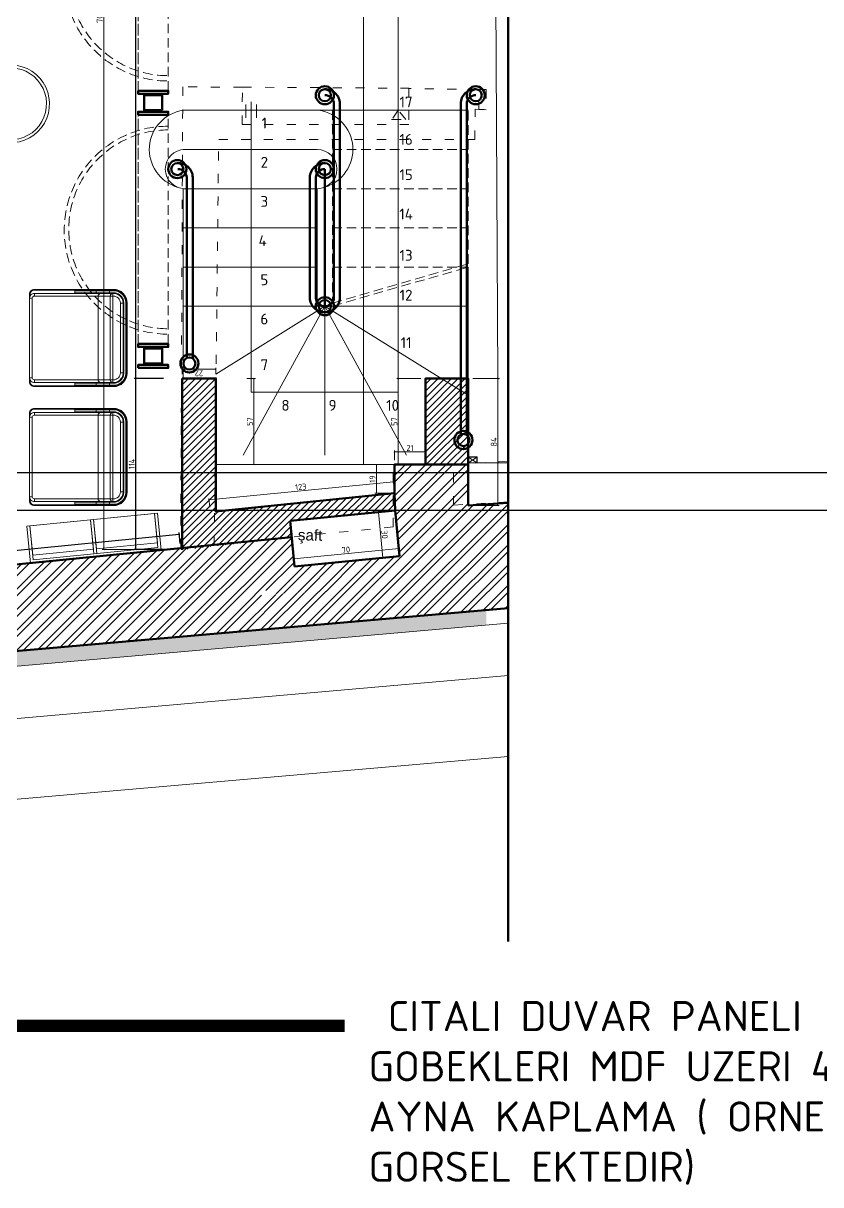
# Model space of a CAD drawing. Header units: inches. Extents: x -10121 to 9010, y 58067 to 62726.
# Drawn here: x 7649 to 8178, y 60238 to 61009 of the extents above; entities that cross this region are included whole.
import ezdxf

# ---------------------------------------------------------------- set-up
doc = ezdxf.new("R2010")
doc.units = ezdxf.units.IN
for name, pattern in [('ACAD_ISO03W100', [30, 12, -18]), ('DASHED2', [9.525, 6.35, -3.175]), ('HIDDEN', [9.525, 6.35, -3.175])]:
    doc.linetypes.add(name, pattern=pattern)
for name, color, linetype, lineweight in [('A-DUVAR 0.50', 40, 'Continuous', 50), ('A-YAZI 0.09', 41, 'Continuous', 9), ('A-YAZI 0.15', 190, 'Continuous', 15), ('Auto-Alcipan', 41, 'Continuous', 20), ('Auto-Merdiven', 163, 'Continuous', 9), ('Auto-Mermer', 190, 'Continuous', 15), ('Auto-Metal', 71, 'Continuous', 18), ('Auto-Olcu', 33, 'Continuous', 15), ('Auto-Silik', 251, 'Continuous', 5), ('Auto-Silik_Cizgiler', 47, 'Continuous', 9), ('Auto-SilikCizgiler', 251, 'Continuous', 9), ('Auto-Tefris', 32, 'Continuous', 9), ('BACAHATCH', 8, 'Continuous', 13), ('yazi mekan 020', 9, 'Continuous', 20)]:
    doc.layers.add(name, color=color, linetype=linetype, lineweight=lineweight)
doc.layers.add('S2000-025 Antet', color=7, linetype='Continuous')
doc.layers.add('VİTRACONT', color=1, linetype='Continuous')
doc.styles.add('1-20', font='isocpeur.ttf', dxfattribs={"height": 4})
doc.styles.get("Standard").update_dxf_attribs({"font": 'arial.ttf'})
doc.styles.add('swis721cnbt10', font='isocpeur.ttf', dxfattribs={"height": 10})
doc.dimstyles.new('ölçü 1_20', dxfattribs={"dimtxt": 4, "dimasz": 1, "dimexe": 1, "dimexo": 3, "dimtad": 1, "dimdec": 0, "dimtxsty": '1-20', "dimblk": 'ARCHTICK', "dimcen": 1.5, "dimclrd": 256, "dimclre": 256, "dimclrt": 256, "dimadec": 0, "dimazin": 0, "dimtfac": 1, "dimtdec": 0, "dimtmove": 0, "dimatfit": 3, "dimldrblk": 'ARCHTICK', "dimfxl": 1, "dimlwd": -1, "dimlwe": -1, "dimarcsym": 0})
pattern_1 = [(45, (39721.214, 976.715), (-6.7351921, 6.7351921), []), (45, (39725.704, 976.715), (-6.7351921, 6.7351921), [])]

# ---------------------------------------------------------------- blocks, each defined once
blk = doc.blocks.new('_ARCHTICK')
at = {"color": 0, "linetype": 'ByBlock', "const_width": 0.15}
blk.add_lwpolyline([(-0.5, -0.5), (0.5, 0.5)], dxfattribs=at)
blk = doc.blocks.new('*D547')
at = {"layer": 'Auto-Olcu', "ltscale": 5, "transparency": 16777216}
for p, q in [((7892.77, 60685.68), (7883.79, 60684.8)), ((7884.79, 60684.9), (7887.78, 60654.57)), ((7895.77, 60655.36), (7886.79, 60654.48))]:
    blk.add_line(p, q, dxfattribs=at)
at = {"layer": 'DEFPOINTS', "color": 0, "ltscale": 5, "transparency": 16777216}
for p in [(7895.76, 60685.98), (7887.78, 60654.57), (7898.75, 60655.66)]:
    blk.add_point(p, dxfattribs=at)
at = {"layer": 'Auto-Olcu', "ltscale": 5, "transparency": 16777216}
for p, rotation in [((7884.79, 60684.9), 95.63713776760653), ((7887.78, 60654.57), 275.6371377676065)]:
    blk.add_blockref('_ARCHTICK', p, dxfattribs=dict(at, rotation=rotation))
at = {"layer": 'Auto-Olcu', "ltscale": 5, "transparency": 16777216, "insert": (7888.9, 60669.99), "char_height": 4, "attachment_point": 5, "rotation": 275.63714, "style": '1-20'}
blk.add_mtext('30', dxfattribs=at)
blk = doc.blocks.new('*D548')
at = {"layer": 'Auto-Olcu', "ltscale": 5, "transparency": 16777216}
for p, q in [((7828.59, 60653.83), (7898.25, 60660.7)), ((7898.46, 60658.64), (7898.16, 60661.7)), ((7828.8, 60651.77), (7828.5, 60654.82))]:
    blk.add_line(p, q, dxfattribs=at)
at = {"layer": 'DEFPOINTS', "color": 0, "ltscale": 5, "transparency": 16777216}
for p in [(7898.25, 60660.7), (7898.75, 60655.66), (7829.09, 60648.78)]:
    blk.add_point(p, dxfattribs=at)
at = {"layer": 'Auto-Olcu', "ltscale": 5, "transparency": 16777216}
for p, rotation in [((7898.25, 60660.7), 5.637137767599007), ((7828.59, 60653.83), 185.637137767599)]:
    blk.add_blockref('_ARCHTICK', p, dxfattribs=dict(at, rotation=rotation))
at = {"layer": 'Auto-Olcu', "ltscale": 5, "transparency": 16777216, "insert": (7863.17, 60659.88), "char_height": 4, "attachment_point": 5, "rotation": 5.63714, "style": '1-20'}
blk.add_mtext('70', dxfattribs=at)
blk = doc.blocks.new('*D587')
at = {"layer": 'Auto-Olcu', "ltscale": 5, "transparency": 16777216}
for p, q in [((7797.45, 60773.52), (7803.09, 60773.52)), ((7802.09, 60773.52), (7802.08, 60716.35)), ((7797.44, 60716.36), (7803.08, 60716.35))]:
    blk.add_line(p, q, dxfattribs=at)
at = {"layer": 'DEFPOINTS', "color": 0, "ltscale": 5, "transparency": 16777216}
for p in [(7794.45, 60773.52), (7794.44, 60716.36), (7802.08, 60716.35)]:
    blk.add_point(p, dxfattribs=at)
at = {"layer": 'Auto-Olcu', "ltscale": 5, "transparency": 16777216}
for p, rotation in [((7802.09, 60773.52), 89.9909051045789), ((7802.08, 60716.35), 269.9909051045789)]:
    blk.add_blockref('_ARCHTICK', p, dxfattribs=dict(at, rotation=rotation))
at = {"layer": 'Auto-Olcu', "ltscale": 5, "transparency": 16777216, "insert": (7799.46, 60744.94), "char_height": 4, "attachment_point": 5, "rotation": 89.99091, "style": '1-20'}
blk.add_mtext('57', dxfattribs=at)
blk = doc.blocks.new('*D588')
at = {"layer": 'Auto-Olcu', "ltscale": 5, "transparency": 16777216}
for p, q in [((7772.38, 60692.92), (7894.65, 60704.99)), ((7895.11, 60700.31), (7894.55, 60705.99)), ((7772.84, 60688.24), (7772.28, 60693.91))]:
    blk.add_line(p, q, dxfattribs=at)
at = {"layer": 'DEFPOINTS', "color": 0, "ltscale": 5, "transparency": 16777216}
for p in [(7894.65, 60704.99), (7895.41, 60697.33), (7773.14, 60685.26)]:
    blk.add_point(p, dxfattribs=at)
at = {"layer": 'Auto-Olcu', "ltscale": 5, "transparency": 16777216}
for p, rotation in [((7894.65, 60704.99), 5.639309494919774), ((7772.38, 60692.92), 185.6393094949198)]:
    blk.add_blockref('_ARCHTICK', p, dxfattribs=dict(at, rotation=rotation))
at = {"layer": 'Auto-Olcu', "ltscale": 5, "transparency": 16777216, "insert": (7833.26, 60701.57), "char_height": 4, "attachment_point": 5, "rotation": 5.63931, "style": '1-20'}
blk.add_mtext('123', dxfattribs=at)
blk = doc.blocks.new('*D589')
at = {"layer": 'Auto-Olcu', "ltscale": 5, "transparency": 16777216}
for p, q in [((7892.41, 60716.36), (7882.45, 60716.36)), ((7883.45, 60697.33), (7883.45, 60716.36)), ((7892.41, 60697.33), (7882.45, 60697.33))]:
    blk.add_line(p, q, dxfattribs=at)
at = {"layer": 'DEFPOINTS', "color": 0, "ltscale": 5, "transparency": 16777216}
for p in [(7883.45, 60716.36), (7895.41, 60716.36), (7895.41, 60697.33)]:
    blk.add_point(p, dxfattribs=at)
at = {"layer": 'Auto-Olcu', "ltscale": 5, "transparency": 16777216}
for p, rotation in [((7883.45, 60716.36), 90), ((7883.45, 60697.33), 270)]:
    blk.add_blockref('_ARCHTICK', p, dxfattribs=dict(at, rotation=rotation))
at = {"layer": 'Auto-Olcu', "ltscale": 5, "transparency": 16777216, "insert": (7880.83, 60706.84), "char_height": 4, "attachment_point": 5, "rotation": 90, "style": '1-20'}
blk.add_mtext('19', dxfattribs=at)
blk = doc.blocks.new('*D590')
at = {"layer": 'Auto-Olcu', "ltscale": 5, "transparency": 16777216}
for p, q in [((7895.41, 60719.36), (7895.41, 60725.84)), ((7895.41, 60724.84), (7915.97, 60724.84)), ((7915.97, 60719.36), (7915.97, 60725.84))]:
    blk.add_line(p, q, dxfattribs=at)
at = {"layer": 'DEFPOINTS', "color": 0, "ltscale": 5, "transparency": 16777216}
for p in [(7915.97, 60724.84), (7895.41, 60716.36), (7915.97, 60716.36)]:
    blk.add_point(p, dxfattribs=at)
at = {"layer": 'Auto-Olcu', "ltscale": 5, "transparency": 16777216, "rotation": 180}
blk.add_blockref('_ARCHTICK', (7895.41, 60724.84), dxfattribs=at)
at = {"layer": 'Auto-Olcu', "ltscale": 5, "transparency": 16777216}
blk.add_blockref('_ARCHTICK', (7915.97, 60724.84), dxfattribs=at)
at = {"layer": 'Auto-Olcu', "ltscale": 5, "transparency": 16777216, "insert": (7905.69, 60727.46), "char_height": 4, "attachment_point": 5, "style": '1-20'}
blk.add_mtext('21', dxfattribs=at)
blk = doc.blocks.new('*D592')
at = {"layer": 'Auto-Olcu', "ltscale": 5, "transparency": 16777216}
for p, q in [((7947.32, 61308.94), (7962.29, 61309.01)), ((7961.29, 61309.01), (7963.98, 60773.62)), ((7947.32, 60773.53), (7964.98, 60773.62))]:
    blk.add_line(p, q, dxfattribs=at)
at = {"layer": 'DEFPOINTS', "color": 0, "ltscale": 5, "transparency": 16777216}
for p in [(7944.32, 61308.92), (7944.32, 60773.52), (7963.98, 60773.62)]:
    blk.add_point(p, dxfattribs=at)
at = {"layer": 'Auto-Olcu', "ltscale": 5, "transparency": 16777216}
for p, rotation in [((7961.29, 61309.01), 90.28852393795597), ((7963.98, 60773.62), 270.288523937956)]:
    blk.add_blockref('_ARCHTICK', p, dxfattribs=dict(at, rotation=rotation))
at = {"layer": 'Auto-Olcu', "ltscale": 5, "transparency": 16777216, "insert": (7965.26, 61041.33), "char_height": 4, "attachment_point": 5, "rotation": 270.28852, "style": '1-20'}
blk.add_mtext('535', dxfattribs=at)
blk = doc.blocks.new('*D593')
at = {"layer": 'Auto-Olcu', "ltscale": 5, "transparency": 16777216}
for p, q in [((7947.32, 60773.52), (7964.94, 60773.52)), ((7963.94, 60773.52), (7963.94, 60689.31)), ((7947.32, 60689.31), (7964.94, 60689.31))]:
    blk.add_line(p, q, dxfattribs=at)
at = {"layer": 'DEFPOINTS', "color": 0, "ltscale": 5, "transparency": 16777216}
for p in [(7944.32, 60773.52), (7944.32, 60689.31), (7963.94, 60689.31)]:
    blk.add_point(p, dxfattribs=at)
at = {"layer": 'Auto-Olcu', "ltscale": 5, "transparency": 16777216}
for p, rotation in [((7963.94, 60773.52), 90), ((7963.94, 60689.31), 270)]:
    blk.add_blockref('_ARCHTICK', p, dxfattribs=dict(at, rotation=rotation))
at = {"layer": 'Auto-Olcu', "ltscale": 5, "transparency": 16777216, "insert": (7961.31, 60731.41), "char_height": 4, "attachment_point": 5, "rotation": 90, "style": '1-20'}
blk.add_mtext('84', dxfattribs=at)
blk = doc.blocks.new('*D595')
at = {"layer": 'Auto-Olcu', "ltscale": 5, "transparency": 16777216}
for p, q in [((7912.73, 61308.92), (7896.95, 61308.92)), ((7897.95, 61308.92), (7897.94, 60773.52)), ((7912.97, 60773.52), (7896.94, 60773.52))]:
    blk.add_line(p, q, dxfattribs=at)
at = {"layer": 'DEFPOINTS', "color": 0, "ltscale": 5, "transparency": 16777216}
for p in [(7915.73, 61308.92), (7897.94, 60773.52), (7915.97, 60773.52)]:
    blk.add_point(p, dxfattribs=at)
at = {"layer": 'Auto-Olcu', "ltscale": 5, "transparency": 16777216}
for p, rotation in [((7897.95, 61308.92), 89.99893889275977), ((7897.94, 60773.52), 269.9989388927598)]:
    blk.add_blockref('_ARCHTICK', p, dxfattribs=dict(at, rotation=rotation))
at = {"layer": 'Auto-Olcu', "ltscale": 5, "transparency": 16777216, "insert": (7895.32, 61041.22), "char_height": 4, "attachment_point": 5, "rotation": 89.99894, "style": '1-20'}
blk.add_mtext('535', dxfattribs=at)
blk = doc.blocks.new('*D596')
at = {"layer": 'Auto-Olcu', "ltscale": 5, "transparency": 16777216}
for p, q in [((7912.97, 60773.52), (7896.94, 60773.52)), ((7897.94, 60773.52), (7897.94, 60716.36)), ((7912.97, 60716.36), (7896.94, 60716.36))]:
    blk.add_line(p, q, dxfattribs=at)
at = {"layer": 'DEFPOINTS', "color": 0, "ltscale": 5, "transparency": 16777216}
for p in [(7915.97, 60773.52), (7897.94, 60716.36), (7915.97, 60716.36)]:
    blk.add_point(p, dxfattribs=at)
at = {"layer": 'Auto-Olcu', "ltscale": 5, "transparency": 16777216}
for p, rotation in [((7897.94, 60773.52), 89.99893889275977), ((7897.94, 60716.36), 269.9989388927598)]:
    blk.add_blockref('_ARCHTICK', p, dxfattribs=dict(at, rotation=rotation))
at = {"layer": 'Auto-Olcu', "ltscale": 5, "transparency": 16777216, "insert": (7895.31, 60744.94), "char_height": 4, "attachment_point": 5, "rotation": 89.99894, "style": '1-20'}
blk.add_mtext('57', dxfattribs=at)
blk = doc.blocks.new('*D597')
at = {"layer": 'Auto-Olcu', "ltscale": 5, "transparency": 16777216}
for p, q in [((7913, 61442.69), (7873.8, 61442.7)), ((7874.76, 60716.36), (7874.8, 61442.7)), ((7912.97, 60716.36), (7873.76, 60716.36))]:
    blk.add_line(p, q, dxfattribs=at)
at = {"layer": 'DEFPOINTS', "color": 0, "ltscale": 5, "transparency": 16777216}
for p in [(7874.8, 61442.7), (7916, 61442.69), (7915.97, 60716.36)]:
    blk.add_point(p, dxfattribs=at)
at = {"layer": 'Auto-Olcu', "ltscale": 5, "transparency": 16777216}
for p, rotation in [((7874.8, 61442.7), 89.99695626292811), ((7874.76, 60716.36), 269.9969562629281)]:
    blk.add_blockref('_ARCHTICK', p, dxfattribs=dict(at, rotation=rotation))
at = {"layer": 'Auto-Olcu', "ltscale": 5, "transparency": 16777216, "insert": (7872.16, 61079.53), "char_height": 4, "attachment_point": 5, "rotation": 89.99696, "style": '1-20'}
blk.add_mtext('726', dxfattribs=at)
blk = doc.blocks.new('*D604')
at = {"layer": 'Auto-Olcu', "ltscale": 5, "transparency": 16777216}
for p, q in [((7742.26, 61367.55), (7701.46, 61367.55)), ((7702.46, 61367.55), (7702.46, 60660.02)), ((7741.82, 60660.02), (7701.46, 60660.02))]:
    blk.add_line(p, q, dxfattribs=at)
at = {"layer": 'DEFPOINTS', "color": 0, "ltscale": 5, "transparency": 16777216}
for p in [(7745.26, 61367.55), (7702.46, 60660.02), (7744.82, 60660.02)]:
    blk.add_point(p, dxfattribs=at)
at = {"layer": 'Auto-Olcu', "ltscale": 5, "transparency": 16777216}
for p, rotation in [((7702.46, 61367.55), 90), ((7702.46, 60660.02), 270)]:
    blk.add_blockref('_ARCHTICK', p, dxfattribs=dict(at, rotation=rotation))
at = {"layer": 'Auto-Olcu', "ltscale": 5, "transparency": 16777216, "insert": (7699.84, 61013.78), "char_height": 4, "attachment_point": 5, "rotation": 90, "style": '1-20'}
blk.add_mtext('708', dxfattribs=at)
blk = doc.blocks.new('fjtyu')
at = {"layer": 'Auto-Metal'}
for p, q in [((5.8, 3.8), (0.2, 0.2)), ((5.8, 0.2), (0.2, 3.8))]:
    blk.add_line(p, q, dxfattribs=at)
for points in [[(0, 4), (6, 4), (6, 0), (0, 0)], [(0.2, 3.8), (5.8, 3.8), (5.8, 0.2), (0.2, 0.2)]]:
    blk.add_lwpolyline(points, close=True, dxfattribs=at)
blk = doc.blocks.new('mghh')
at = {"layer": 'A-DUVAR 0.50'}
for points in [[(-66467.04, 54547.04), (-66467.04, 54567.04), (-66465.04, 54567.04), (-66465.04, 54547.04)], [(-66465.04, 54552.04), (-66465.04, 54562.04), (-66464.04, 54562.04), (-66464.04, 54552.04)], [(-66454.04, 54563.04), (-66454.04, 54551.04), (-66464.04, 54551.04), (-66464.04, 54563.04)], [(-66453.04, 54552.04), (-66453.04, 54562.04), (-66454.04, 54562.04), (-66454.04, 54552.04)], [(-66451.04, 54547.04), (-66451.04, 54567.04), (-66453.04, 54567.04), (-66453.04, 54547.04)], [(-66299.04, 54547.04), (-66299.04, 54567.04), (-66297.04, 54567.04), (-66297.04, 54547.04)], [(-66297.04, 54552.04), (-66297.04, 54562.04), (-66296.04, 54562.04), (-66296.04, 54552.04)], [(-66286.04, 54563.04), (-66286.04, 54551.04), (-66296.04, 54551.04), (-66296.04, 54563.04)], [(-66285.04, 54552.04), (-66285.04, 54562.04), (-66286.04, 54562.04), (-66286.04, 54552.04)], [(-66283.04, 54547.04), (-66283.04, 54567.04), (-66285.04, 54567.04), (-66285.04, 54547.04)], [(-66131.04, 54547.04), (-66131.04, 54567.04), (-66129.04, 54567.04), (-66129.04, 54547.04)], [(-66131.04, 54547.04), (-66131.04, 54567.04), (-66129.04, 54567.04), (-66129.04, 54547.04)], [(-66129.04, 54552.04), (-66129.04, 54562.04), (-66128.04, 54562.04), (-66128.04, 54552.04)], [(-66118.04, 54563.04), (-66118.04, 54551.04), (-66128.04, 54551.04), (-66128.04, 54563.04)], [(-66117.04, 54552.04), (-66117.04, 54562.04), (-66118.04, 54562.04), (-66118.04, 54552.04)], [(-66115.04, 54547.04), (-66115.04, 54567.04), (-66117.04, 54567.04), (-66117.04, 54547.04)], [(-65963.04, 54547.04), (-65963.04, 54567.04), (-65961.04, 54567.04), (-65961.04, 54547.04)], [(-65963.04, 54547.04), (-65963.04, 54567.04), (-65961.04, 54567.04), (-65961.04, 54547.04)], [(-65961.04, 54552.04), (-65961.04, 54562.04), (-65960.04, 54562.04), (-65960.04, 54552.04)], [(-65950.04, 54563.04), (-65950.04, 54551.04), (-65960.04, 54551.04), (-65960.04, 54563.04)], [(-65949.04, 54552.04), (-65949.04, 54562.04), (-65950.04, 54562.04), (-65950.04, 54552.04)], [(-65947.04, 54547.04), (-65947.04, 54567.04), (-65949.04, 54567.04), (-65949.04, 54547.04)]]:
    blk.add_lwpolyline(points, close=True, dxfattribs=at)
at = {"layer": 'Auto-Silik', "linetype": 'HIDDEN'}
for p, q in [((-66299.04, 54567.04), (-66451.04, 54567.04)), ((-66131.04, 54567.04), (-66283.04, 54567.04)), ((-65963.04, 54567.04), (-66115.04, 54567.04)), ((-66299.04, 54547.04), (-66451.04, 54547.04)), ((-66131.04, 54547.04), (-66283.04, 54547.04)), ((-65963.04, 54547.04), (-66115.04, 54547.04))]:
    blk.add_line(p, q, dxfattribs=at)
for centre in [(-66375.04, 54567.04), (-66207.04, 54567.04), (-66039.04, 54567.04)]:
    blk.add_arc(centre, 66, 180, 0, dxfattribs=at)
blk = doc.blocks.new('*D36')
at = {"layer": 'Auto-Olcu', "ltscale": 5, "transparency": 16777216}
for p, q in [((-71840.47, 44944.75), (-71840.47, 44940.64)), ((-71818.23, 44941.64), (-71840.47, 44941.64)), ((-71818.23, 44944.75), (-71818.23, 44940.64))]:
    blk.add_line(p, q, dxfattribs=at)
at = {"layer": 'DEFPOINTS', "color": 0, "ltscale": 5, "transparency": 16777216}
for p in [(-71840.47, 44947.75), (-71840.47, 44941.64), (-71818.23, 44947.75)]:
    blk.add_point(p, dxfattribs=at)
at = {"layer": 'Auto-Olcu', "ltscale": 5, "transparency": 16777216, "rotation": 180}
blk.add_blockref('_ARCHTICK', (-71840.47, 44941.64), dxfattribs=at)
at = {"layer": 'Auto-Olcu', "ltscale": 5, "transparency": 16777216}
blk.add_blockref('_ARCHTICK', (-71818.23, 44941.64), dxfattribs=at)
at = {"layer": 'Auto-Olcu', "ltscale": 5, "transparency": 16777216, "insert": (-71829.35, 44944.26), "char_height": 4, "attachment_point": 5, "style": '1-20'}
blk.add_mtext('22', dxfattribs=at)
blk = doc.blocks.new('mhjghj')
at = {"layer": 'Auto-Tefris'}
for p, q in [((8354.12, -2954.26), (8369.87, -2954.26)), ((8354.12, -2954.57), (8369.87, -2954.57)), ((8354.12, -2954.89), (8369.87, -2954.89)), ((8386.36, -2954.26), (8369.87, -2954.26)), ((8386.36, -2954.57), (8369.87, -2954.57)), ((8386.36, -2954.89), (8369.87, -2954.89)), ((8369.87, -2955.83), (8354.12, -2955.83)), ((8354.12, -2957.41), (8354.12, -2956.15)), ((8369.87, -2956.15), (8354.12, -2956.15)), ((8369.87, -2957.41), (8354.12, -2957.41)), ((8369.87, -2955.83), (8386.36, -2955.83)), ((8369.87, -2956.15), (8386.36, -2956.15)), ((8369.87, -2957.41), (8386.36, -2957.41)), ((8386.36, -2957.41), (8386.36, -2956.15)), ((8347.82, -2960.56), (8347.82, -2994.22)), ((8348.13, -2960.56), (8348.13, -2962.45)), ((8348.13, -2962.45), (8348.13, -2968.23)), ((8348.45, -2962.45), (8348.13, -2962.45)), ((8348.45, -2960.56), (8348.45, -2962.45)), ((8349.39, -2962.45), (8348.45, -2962.45)), ((8348.45, -2962.45), (8348.45, -2968.53)), ((8349.39, -2962.45), (8349.39, -2960.56)), ((8349.39, -2968.53), (8349.39, -2962.45)), ((8349.71, -2962.45), (8349.39, -2962.45)), ((8349.71, -2960.56), (8349.71, -2960.85)), ((8349.71, -2962.45), (8349.71, -2960.85)), ((8350.97, -2960.85), (8349.71, -2960.85)), ((8349.71, -2968.23), (8349.71, -2962.45)), ((8350.97, -2960.56), (8350.97, -2960.85)), ((8350.97, -2962.07), (8350.97, -2960.85)), ((8350.97, -2960.85), (8369.87, -2960.85)), ((8350.97, -2967.64), (8350.97, -2962.07)), ((8350.97, -2962.07), (8369.87, -2962.07)), ((8389.51, -2960.85), (8369.87, -2960.85)), ((8389.51, -2962.07), (8369.87, -2962.07)), ((8389.51, -2960.56), (8389.51, -2960.85)), ((8389.51, -2962.07), (8389.51, -2960.85)), ((8389.51, -2960.85), (8390.77, -2960.85)), ((8389.51, -2967.64), (8389.51, -2962.07)), ((8390.77, -2960.56), (8390.77, -2960.85)), ((8390.77, -2962.45), (8390.77, -2960.85)), ((8390.77, -2968.23), (8390.77, -2962.45)), ((8390.77, -2962.45), (8391.08, -2962.45)), ((8391.08, -2962.45), (8391.08, -2960.56)), ((8391.08, -2968.53), (8391.08, -2962.45)), ((8391.08, -2962.45), (8392.03, -2962.45)), ((8392.03, -2960.56), (8392.03, -2962.45)), ((8392.03, -2962.45), (8392.03, -2968.53)), ((8392.03, -2962.45), (8392.34, -2962.45)), ((8392.34, -2960.56), (8392.34, -2962.45)), ((8392.34, -2962.45), (8392.34, -2968.23)), ((8392.66, -2960.56), (8392.66, -2994.22)), ((8348.13, -2968.24), (8348.13, -2978.1)), ((8349.39, -2968.53), (8348.45, -2968.53)), ((8348.45, -2968.53), (8348.45, -2978.42)), ((8349.39, -2978.42), (8349.39, -2968.53)), ((8349.71, -2972.84), (8349.71, -2968.24)), ((8350.97, -2967.68), (8350.97, -2967.64)), ((8369.87, -2967.64), (8350.97, -2967.64)), ((8350.97, -2967.68), (8369.87, -2967.68)), ((8350.97, -2997.05), (8350.97, -2967.68)), ((8369.87, -2967.64), (8389.51, -2967.64)), ((8389.51, -2967.68), (8369.87, -2967.68)), ((8389.51, -2967.68), (8389.51, -2967.64)), ((8389.51, -2997.05), (8389.51, -2967.68)), ((8390.77, -2972.84), (8390.77, -2968.24)), ((8391.08, -2978.42), (8391.08, -2968.53)), ((8391.08, -2968.53), (8392.03, -2968.53)), ((8392.03, -2968.53), (8392.03, -2978.42)), ((8392.34, -2968.24), (8392.34, -2978.1)), ((8349.71, -2997.05), (8349.71, -2972.84)), ((8390.77, -2997.05), (8390.77, -2972.84)), ((8348.13, -2978.11), (8348.13, -2994.22)), ((8349.39, -2978.42), (8348.45, -2978.42)), ((8391.08, -2978.42), (8392.03, -2978.42)), ((8392.34, -2978.11), (8392.34, -2994.22)), ((8347.82, -2997.05), (8347.82, -2994.22)), ((8348.13, -2997.05), (8348.13, -2994.22)), ((8350.97, -2997.05), (8349.71, -2997.05)), ((8389.51, -2997.05), (8390.77, -2997.05)), ((8392.34, -2997.05), (8392.34, -2994.22)), ((8392.66, -2997.05), (8392.66, -2994.22)), ((8350.77, -2998.94), (8350.02, -2998.94)), ((8351.91, -2999.26), (8350.02, -2999.26)), ((8351.91, -2999.26), (8351.91, -2998)), ((8369.87, -2998), (8351.91, -2998)), ((8351.91, -2999.26), (8388.56, -2999.26)), ((8369.87, -2998), (8388.56, -2998)), ((8388.56, -2999.26), (8388.56, -2998)), ((8388.56, -2999.26), (8390.45, -2999.26)), ((8389.7, -2998.94), (8390.45, -2998.94))]:
    blk.add_line(p, q, dxfattribs=at)
blk.add_lwpolyline([(8390.45, -2999.26, 0.414214), (8392.66, -2997.05), (8392.66, -2960.56, 0.414214), (8386.36, -2954.26), (8354.12, -2954.26, 0.414214), (8347.82, -2960.56), (8347.82, -2997.05, 0.414214), (8350.02, -2999.26)], format="xyb", close=True, dxfattribs=at)
for centre, radius, start, end in [((8354.12, -2960.56), 6.3, 90, 180), ((8354.12, -2960.56), 5.99, 90, 180), ((8386.36, -2960.56), 6.3, 360, 90), ((8386.36, -2960.56), 5.98, 0, 90), ((8354.11, -2960.56), 3.15, 89.9934, 180.0066), ((8386.36, -2960.56), 3.15, 359.9934, 90.0066), ((8350.97, -2966.42), 1.26, 180.3951, 181.3474), ((8350.97, -2966.42), 1.26, 186.253, 270), ((8389.51, -2966.42), 1.26, 270, 353.747), ((8389.51, -2966.42), 1.26, 358.6526, 359.6049), ((8350.02, -2997.05), 2.2, 180, 270), ((8350.02, -2997.05), 1.89, 180, 270), ((8351.91, -2997.05), 2.2, 179.9951, 270.0049), ((8351.91, -2997.05), 0.945, 179.9951, 270.0049), ((8388.56, -2997.05), 2.2, 269.9951, 0.0049), ((8388.56, -2997.05), 0.945, 269.9951, 0.0049), ((8390.45, -2997.05), 2.21, 270, 0), ((8390.45, -2997.05), 1.89, 270, 0)]:
    blk.add_arc(centre, radius, start, end, dxfattribs=at)
for points, knots in [([(8354.12, -2954.89), (8353.4, -2954.89), (8351.92, -2955.17), (8349.99, -2956.43), (8348.73, -2958.36), (8348.44, -2959.84), (8348.45, -2960.56)], [0, 0, 0, 0, 33.925525, 70.684049, 107.442573, 141.368098, 141.368098, 141.368098, 141.368098]), ([(8386.36, -2954.89), (8387.07, -2954.89), (8388.55, -2955.17), (8390.48, -2956.43), (8391.74, -2958.36), (8392.03, -2959.84), (8392.03, -2960.56)], [0, 0, 0, 0, 33.925525, 70.684049, 107.442573, 141.368098, 141.368098, 141.368098, 141.368098]), ([(8354.12, -2955.83), (8353.52, -2955.83), (8352.28, -2956.07), (8350.68, -2957.12), (8349.63, -2958.73), (8349.39, -2959.96), (8349.39, -2960.56)], [0, 0, 0, 0, 28.271271, 58.903374, 89.535478, 117.806748, 117.806748, 117.806748, 117.806748]), ([(8354.12, -2956.15), (8353.56, -2956.15), (8352.41, -2956.37), (8350.91, -2957.35), (8349.93, -2958.85), (8349.7, -2960), (8349.71, -2960.56)], [0, 0, 0, 0, 18.847514, 39.268916, 59.690318, 78.537832, 78.537832, 78.537832, 78.537832]), ([(8386.36, -2955.83), (8386.95, -2955.83), (8388.19, -2956.07), (8389.79, -2957.12), (8390.84, -2958.73), (8391.08, -2959.96), (8391.08, -2960.56)], [0, 0, 0, 0, 28.271271, 58.903374, 89.535478, 117.806748, 117.806748, 117.806748, 117.806748]), ([(8386.36, -2956.15), (8386.91, -2956.15), (8388.06, -2956.37), (8389.56, -2957.35), (8390.55, -2958.85), (8390.77, -2960), (8390.77, -2960.56)], [0, 0, 0, 0, 18.847514, 39.268916, 59.690318, 78.537832, 78.537832, 78.537832, 78.537832]), ([(8348.13, -2978.1), (8348.13, -2978.12), (8348.13, -2978.16), (8348.16, -2978.24), (8348.21, -2978.33), (8348.32, -2978.41), (8348.4, -2978.42), (8348.45, -2978.42)], [0, 0, 0, 0, 0.989477, 1.994173, 3.98896, 5.990466, 7.992811, 7.992811, 7.992811, 7.992811]), ([(8349.39, -2978.42), (8349.41, -2978.42), (8349.44, -2978.42), (8349.52, -2978.4), (8349.61, -2978.34), (8349.68, -2978.24), (8349.7, -2978.15), (8349.7, -2978.11)], [0, 0, 0, 0, 0.807232, 1.80366, 3.801262, 5.798793, 7.743677, 7.743677, 7.743677, 7.743677]), ([(8391.08, -2978.42), (8391.06, -2978.42), (8391.03, -2978.42), (8390.95, -2978.4), (8390.86, -2978.34), (8390.79, -2978.24), (8390.77, -2978.15), (8390.77, -2978.11)], [0, 0, 0, 0, 0.807232, 1.80366, 3.801262, 5.798793, 7.743677, 7.743677, 7.743677, 7.743677]), ([(8392.34, -2978.1), (8392.34, -2978.12), (8392.34, -2978.16), (8392.31, -2978.24), (8392.26, -2978.33), (8392.15, -2978.41), (8392.07, -2978.42), (8392.03, -2978.42)], [0, 0, 0, 0, 0.989477, 1.994173, 3.98896, 5.990466, 7.992811, 7.992811, 7.992811, 7.992811])]:
    blk.add_open_spline(points, degree=3, knots=knots, dxfattribs=at)
for points, weights in [([(8349.71, -2960.85), (8349.71, -2962.07), (8350.97, -2962.07)], [1, 0.707106781187, 1]), ([(8390.77, -2960.85), (8390.77, -2962.07), (8389.51, -2962.07)], [1, 0.707106781187, 1]), ([(8348.45, -2968.53), (8348.13, -2968.53), (8348.13, -2968.23)], [1, 0.707106781014, 1]), ([(8349.71, -2968.23), (8349.71, -2968.53), (8349.39, -2968.53)], [1, 0.707106781015, 1]), ([(8350.97, -2967.64), (8349.71, -2967.64), (8349.71, -2966.42)], [1, 0.707106781187, 1]), ([(8389.51, -2967.64), (8390.77, -2967.64), (8390.77, -2966.42)], [1, 0.707106781187, 1]), ([(8390.77, -2968.23), (8390.77, -2968.53), (8391.08, -2968.53)], [1, 0.707106781015, 1]), ([(8392.03, -2968.53), (8392.34, -2968.53), (8392.34, -2968.23)], [1, 0.707106781014, 1])]:
    blk.add_rational_spline(points, weights, degree=2, dxfattribs=at)
blk = doc.blocks.new('RT2')
at = {"layer": 'Auto-Tefris'}
for p, q in [((142.9, -17093.6), (115, -17118.6)), ((190.6, -17139), (150.3, -17094)), ((137.9, -17101.6), (116.8, -17120.5)), ((162.7, -17171), (190.2, -17146.5)), ((161.1, -17169), (181.7, -17150.5)), ((114.3, -17166.7), (114.4, -17166.8)), ((114.4, -17166.8), (114.3, -17166.7))]:
    blk.add_line(p, q, dxfattribs=at)
for centre, radius, start, end in [((146.4, -17097.5), 5.25, 41.8311, 131.8311), ((131.5, -17105.6), 2.58, 11.2162, 72.446), ((135.4, -17102.1), 2.58, 11.2162, 72.446), ((140.8, -17143), 35.6, 127.0222, 315.6258), ((140.8, -17143), 32.9, 127.0222, 315.6258), ((186.7, -17142.6), 5.25, 311.8311, 41.8311), ((177, -17156.5), 2.58, 11.2162, 72.446), ((180.9, -17153), 2.58, 11.2162, 72.446)]:
    blk.add_arc(centre, radius, start, end, dxfattribs=at)
blk = doc.blocks.new('hjkhjky')
at = {"layer": 'A-DUVAR 0.50'}
for p, q in [((-72006.98, 44765.35), (-72006.98, 44985.21)), ((-72002.98, 44765.32), (-72002.98, 44984.97)), ((-71825.2, 44814.31), (-71825.2, 44934.41)), ((-71821.2, 44814.31), (-71821.2, 44934.18)), ((-71922.85, 44894.18), (-71922.85, 44854.25)), ((-71918.85, 44894.18), (-71918.85, 44854.25)), ((-71912.86, 44899.75), (-71912.86, 44808.75)), ((-71906.86, 44894.18), (-71906.86, 44854.25)), ((-71902.86, 44894.18), (-71902.86, 44854.25)), ((-71922.85, 44765.32), (-71922.85, 44854.25)), ((-71918.85, 44765.35), (-71918.85, 44854.25)), ((-71906.86, 44814.32), (-71906.86, 44854.25)), ((-71902.86, 44814.32), (-71902.86, 44854.25))]:
    blk.add_line(p, q, dxfattribs=at)
for centre, radius in [((-72004.78, 44988.55), 6), ((-72004.78, 44988.55), 4), ((-71822.99, 44937.75), 6), ((-71822.99, 44937.75), 4), ((-71912.86, 44899.75), 6), ((-71912.86, 44899.75), 4), ((-71912.86, 44808.75), 6), ((-71912.86, 44808.75), 4), ((-71815, 44808.75), 6), ((-71815, 44808.75), 4), ((-72012.98, 44759.75), 6), ((-72012.98, 44759.75), 4), ((-71912.86, 44759.75), 6), ((-71912.86, 44759.75), 4)]:
    blk.add_circle(centre, radius, dxfattribs=at)
for centre, radius, start, end in [((-71913.15, 44894.05), 9.7, 87.05094, 179.26285), ((-71912.56, 44894.05), 9.7, 0.73715, 92.94906), ((-71913.15, 44894.05), 5.7, 87.05094, 179.26285), ((-71912.56, 44894.05), 5.7, 0.73715, 92.94906), ((-71912.56, 44814.44), 9.7, 267.05094, 359.26285), ((-71912.56, 44814.44), 5.7, 267.05094, 359.26285), ((-71815.5, 44814.44), 9.7, 180.73715, 272.94906), ((-71815.5, 44814.44), 5.7, 180.73715, 272.94906), ((-72012.69, 44765.44), 9.7, 267.05094, 359.26285), ((-72012.69, 44765.44), 5.7, 267.05094, 359.26285), ((-71913.15, 44765.44), 9.7, 180.73715, 272.94906), ((-71913.15, 44765.44), 5.7, 180.73715, 272.94906)]:
    blk.add_arc(centre, radius, start, end, dxfattribs=at)
at = {"layer": 'Auto-Merdiven'}
for p, q in [((-71912.86, 44899.75), (-71967.01, 44998.54)), ((-71912.86, 44820.75), (-71912.86, 44998.54)), ((-71912.86, 44899.75), (-71858.7, 44998.54)), ((-72007.98, 44958.89), (-71912.86, 44899.75)), ((-71840.47, 44944.75), (-71912.86, 44899.75)), ((-71818.86, 44947.75), (-71818.92, 44821.75)), ((-71818.88, 44899.75), (-72007.98, 44899.75)), ((-71907.86, 44821.75), (-71907.86, 44899.75)), ((-71818.89, 44873.75), (-71907.86, 44873.75)), ((-71818.91, 44847.75), (-71907.86, 44847.75)), ((-71818.92, 44821.75), (-71907.86, 44821.75)), ((-71818.93, 44795.75), (-71907.86, 44795.75)), ((-71867.51, 44765.82), (-71867.51, 44774.65)), ((-71860.35, 44765.82), (-71860.35, 44774.65)), ((-71818.94, 44769.75), (-72007.98, 44769.75))]:
    blk.add_line(p, q, dxfattribs=at)
at = {"layer": 'Auto-Merdiven', "linetype": 'DASHED2'}
for p, q in [((-71917.86, 44899.75), (-72007.98, 44873.75)), ((-71917.86, 44897.66), (-72007.98, 44871.66)), ((-71917.86, 44769.75), (-71917.86, 44897.66)), ((-71917.86, 44873.75), (-72007.98, 44873.75)), ((-72007.98, 44871.66), (-72007.98, 44769.75)), ((-71917.86, 44847.75), (-72007.98, 44847.75)), ((-71917.86, 44821.75), (-72007.98, 44821.75)), ((-71917.86, 44795.75), (-72007.98, 44795.75))]:
    blk.add_line(p, q, dxfattribs=at)
at = {"layer": 'Auto-Merdiven'}
blk.add_lwpolyline([(-71863.93, 44764.19), (-71863.93, 44956.82), (-71961.6, 44956.82), (-71961.6, 44887.13)], dxfattribs=at)
at = {"layer": 'Auto-Merdiven', "linetype": 'DASHED2'}
blk.add_lwpolyline([(-71961.6, 44885.05), (-71961.6, 44769.75), (-71957.12, 44775.89), (-71966.48, 44775.89), (-71961.6, 44769.75)], dxfattribs=at)
at = {"layer": 'Auto-Merdiven'}
for centre, radius, start, end in [((-71905.27, 44795.68), 26.19, 106.84757, 261.99578), ((-71907.86, 44808.75), 13, 90, 270), ((-71820, 44808.75), 13, 270, 90), ((-71822.59, 44795.68), 26.19, 278.00422, 73.15243)]:
    blk.add_arc(centre, radius, start, end, dxfattribs=at)
at = {"layer": 'Auto-Silik', "linetype": 'HIDDEN'}
for p, q in [((-72007.77, 44937.75), (-72007.98, 44937.75)), ((-72007.77, 44927.75), (-72007.98, 44927.75))]:
    blk.add_line(p, q, dxfattribs=at)
at = {"layer": 'yazi mekan 020', "char_height": 7.2, "attachment_point": 2, "rotation": 180, "style": 'swis721cnbt10'}
for s, insert in [('\\pi-165.6,l165.6;10', (-71957.84, 44961.92)), ('\\pi-165.6,l165.6;9', (-71917.93, 44961.92)), ('\\pi-165.6,l165.6;8', (-71886.74, 44961.92)), ('\\pi-165.6,l165.6;7', (-71872.72, 44935.04)), ('\\pi-165.6,l165.6;11', (-71966.76, 44920.34)), ('\\pi-165.6,l165.6;6', (-71872.72, 44904.62)), ('\\pi-165.6,l165.6;12', (-71966.76, 44888.81)), ('\\pi-165.6,l165.6;5', (-71872.72, 44878.62)), ('\\pi-165.6,l165.6;13', (-71966.76, 44862.36)), ('\\pi-165.6,l165.6;4', (-71871.59, 44852.62)), ('\\pi-165.6,l165.6;14', (-71966.76, 44835.03)), ('\\pi-165.6,l165.6;3', (-71872.72, 44826.62)), ('\\pi-165.6,l165.6;15', (-71966.76, 44808.9)), ('\\pi-165.6,l165.6;2', (-71872.72, 44800.62)), ('\\pi-165.6,l165.6;16', (-71966.76, 44785.44)), ('\\pi-165.6,l165.6;1', (-71872.72, 44774.62)), ('\\pi-165.6,l165.6;17', (-71966.76, 44760.6))]:
    blk.add_mtext(s, dxfattribs=dict(at, insert=insert))
at = {"layer": 'Auto-Olcu', "ltscale": 5}
dim = blk.add_aligned_dim(p1=(-71818.23, 44947.75), p2=(-71840.47, 44947.75), distance=6.11, dimstyle='ölçü 1_20', dxfattribs=at)
dim.commit()
dim.dimension.update_dxf_attribs({"geometry": '*D36', "text_midpoint": (-71829.35, 44944.26)})

msp = doc.modelspace()

# ---------------------------------------------------------------- hatches: boundary and pattern name
at = {"layer": 'Auto-Silik_Cizgiler'}
h = msp.add_hatch(dxfattribs=at)
h.set_pattern_fill('ANSI31', color=256)
h.set_pattern_definition([(45, (27518.6635, 50678.4637), (-2.24506403, 2.24506403), [])])
h.paths.add_polyline_path([(7754.53, 60659.83), (7827.18, 60668.15), (7826.1, 60679.1), (7862.59, 60682.91), (7876.73, 60684.1), (7895.76, 60685.98), (7895.41, 60697.33), (7776.81, 60685.26), (7776.81, 60773.6), (7754.62, 60773.44)])
h = msp.add_hatch(dxfattribs=at)
h.set_pattern_fill('ANSI31', color=256)
h.set_pattern_definition([(45, (28808.9217, 46545.3443), (-2.24506403, 2.24506403), [])])
h.paths.add_polyline_path([(7944.32, 60716.36), (7915.97, 60716.36), (7915.97, 60773.52), (7944.32, 60773.52)])
h = msp.add_hatch(dxfattribs=at)
h.set_pattern_fill('ANSI32', color=256)
h.set_pattern_definition([(45, (27522.337, 50678.463), (-6.735192, 6.735192), []), (45, (27526.827, 50678.463), (-6.735192, 6.735192), [])])
h.paths.add_polyline_path([(7776.81, 60761.08), (7776.81, 60685.26), (7776.89, 60761.08)])
h = msp.add_hatch(dxfattribs=at)
h.set_pattern_fill('ANSI32', color=256)
h.set_pattern_definition(pattern_1)
h.paths.add_polyline_path([(7809.99, 60632.87), (7805.44, 60629.68), (7865.34, 60632.98), (7811.39, 60630.43)], flags=16)
h.paths.add_polyline_path([(6935.92, 60569.63), (6938.75, 60540.95), (6998.53, 60546.18), (6995.69, 60574.86)], flags=16)
h.paths.add_polyline_path([(7970.77, 60621.11), (7970.77, 60691.09), (7944.32, 60689.31), (7944.32, 60716.36), (7895.42, 60716.35), (7895.41, 60697.33), (7895.29, 60692.74), (7895.76, 60685.98), (7898.75, 60655.66), (7829.09, 60648.78), (7827.18, 60668.15), (7792.46, 60664.72), (7745.2, 60659.99), (7745.2, 60660.02), (7654.42, 60651.06), (7654.43, 60629.13), (7451.41, 60612.37), (7451.42, 60631.04), (7375.92, 60623.6), (7375.92, 60660.6), (7357.31, 60660.6), (7357.31, 60665.6), (7347.92, 60665.6), (7347.92, 60603.88), (7020.31, 60577.01), (7020.31, 60654.95), (6998.53, 60654.95), (6998.53, 60546.18), (6938.75, 60540.95), (6936.09, 60570.1), (6926.23, 60569.39), (6926.24, 60569.28), (6733.54, 60553.49), (6733.54, 60545.09), (6468.89, 60521.96), (6470.79, 60500.15), (6401.06, 60494.06), (6399.15, 60515.86), (5828.16, 60465.96), (5768.41, 60428.64)])
h = msp.add_hatch(dxfattribs=at)
h.set_pattern_fill('ANSI32', color=256)
h.set_pattern_definition(pattern_1)
h.paths.add_polyline_path([(7451.41, 60631.05), (7451.42, 60612.47), (7654.42, 60629.02), (7654.43, 60651.09)])
at = {"layer": 'BACAHATCH'}
msp.add_hatch(color=256, dxfattribs=at).paths.add_polyline_path([(7956.46, 60609.82), (7956.46, 60619.86), (7387.86, 60570.16), (7387.86, 60560.13)])

# ---------------------------------------------------------------- linework, layer by layer
msp.add_lwpolyline([(6274.88, 62696.89), (8999.88, 62696.89), (8999.88, 60710.91), (6274.88, 60710.91)], close=True)
at = {"layer": 'A-DUVAR 0.50'}
for p, q in [((7970.77, 62198.05), (7970.77, 60399.84)), ((7754.58, 60773.52), (7776.82, 60773.52)), ((7754.58, 60773.52), (7754.58, 60659.85)), ((7944.32, 60689.31), (7944.32, 60716.36)), ((7895.76, 60685.98), (7895.41, 60697.33)), ((7970.77, 60691.09), (7944.32, 60689.31)), ((7826.1, 60679.1), (7895.76, 60685.98)), ((7895.76, 60685.98), (7898.75, 60655.66)), ((7826.1, 60679.1), (7829.09, 60648.78)), ((7827.18, 60668.15), (7375.92, 60623.6)), ((7829.09, 60648.78), (7898.75, 60655.66)), ((6733.54, 60512.98), (7970.77, 60621.11))]:
    msp.add_line(p, q, dxfattribs=at)
for points in [[(7944.32, 60716.36), (7895.42, 60716.36), (7895.41, 60697.33), (7776.81, 60685.26), (7776.82, 60773.52)], [(7915.97, 60716.36), (7915.97, 60773.52), (7944.32, 60773.52), (7944.32, 60716.36)]]:
    msp.add_lwpolyline(points, dxfattribs=at)
at = {"layer": 'A-DUVAR 0.50', "color": 20, "const_width": 8}
msp.add_lwpolyline([(7642.18, 60343.95), (7862.37, 60343.95)], dxfattribs=at)
at = {"layer": 'Auto-Alcipan'}
msp.add_line((7915.97, 60716.36), (7776.81, 60716.36), dxfattribs=at)
msp.add_line((7915.97, 60716.36), (7776.81, 60716.36), dxfattribs=at)
at = {"layer": 'Auto-Merdiven'}
msp.add_line((7944.32, 60716.36), (7944.32, 60847.52), dxfattribs=at)
at = {"layer": 'Auto-Metal'}
msp.add_line((7950.32, 60717.47), (7970.77, 60717.47), dxfattribs=at)
at = {"layer": 'Auto-Olcu', "ltscale": 5}
for p, q in [((6737.42, 60468.54), (7970.77, 60576.33)), ((5779.22, 60331.19), (7970.77, 60522.72))]:
    msp.add_line(p, q, dxfattribs=at)
at = {"layer": 'Auto-Silik', "linetype": 'HIDDEN'}
for p, q in [((7725.28, 60963.02), (7725.28, 61118.02)), ((7725.28, 60795.02), (7725.28, 60950.02))]:
    msp.add_line(p, q, dxfattribs=at)
for centre in [(7745.28, 61039.96), (7745.28, 60871.96)]:
    msp.add_arc(centre, 69, 90, 270, dxfattribs=at)
at = {"layer": 'Auto-SilikCizgiler', "color": 1, "linetype": 'ACAD_ISO03W100', "ltscale": 0.5, "true_color": 0xe60000}
for p, q in [((7754.95, 60967.06), (7753.55, 60661.06)), ((7794.5, 60966.88), (7754.95, 60967.06)), ((7794.39, 60942.12), (7794.5, 60966.88)), ((7794.5, 60966.88), (7904.9, 60966.14)), ((7904.9, 60966.14), (7904.9, 60942.12)), ((7951.46, 60965.35), (7904.9, 60965.95)), ((7951.29, 60951.96), (7951.46, 60965.35)), ((7951.46, 60965.35), (7956.29, 60965.29)), ((7956.29, 60965.29), (7956.29, 60951.89)), ((7948.77, 60932.13), (7948.86, 60952.18)), ((7948.86, 60952.18), (7956.47, 60952.07)), ((7951.29, 60951.96), (7956.29, 60951.89)), ((7904.9, 60942.12), (7794.39, 60942.12)), ((7775.8, 60663.26), (7778.79, 60932.13)), ((7778.79, 60932.13), (7948.77, 60932.13)), ((7894.51, 60674.98), (7894.51, 60716.54)), ((7934.51, 60716.54), (7970.77, 60718.65)), ((7934.51, 60689.5), (7934.51, 60716.54)), ((7970.77, 60691.67), (7934.51, 60689.5)), ((7894.51, 60674.98), (7375.89, 60623.79)), ((5764.08, 60428.45), (7970.77, 60621.3))]:
    msp.add_line(p, q, dxfattribs=at)
msp.add_lwpolyline([(7934.51, 60716.54), (7894.51, 60716.54)], dxfattribs=at)
at = {"layer": 'Auto-SilikCizgiler'}
for points in [[(7653.86, 60651.04), (7740.61, 60659.6), (7738.19, 60684.09), (7651.44, 60675.52)], [(7655.66, 60653.22), (7738.42, 60661.4), (7736.2, 60683.89), (7653.43, 60675.72)], [(7695.81, 60679.91), (7736.2, 60683.89), (7738.13, 60664.38), (7697.74, 60660.39)], [(7653.43, 60675.72), (7693.82, 60679.71), (7695.75, 60660.2), (7655.36, 60656.21)], [(7698.03, 60657.41), (7696.04, 60657.21), (7693.82, 60679.71), (7695.81, 60679.91)]]:
    msp.add_lwpolyline(points, close=True, dxfattribs=at)
at = {"layer": 'BACAHATCH'}
msp.add_line((7970.77, 60611.07), (5777.4, 60419.38), dxfattribs=at)
at = {"layer": 'S2000-025 Antet'}
msp.add_lwpolyline([(6239.88, 62725.91), (9009.88, 62725.91), (9009.88, 60685.91), (6239.88, 60685.91)], close=True, dxfattribs=at)

# ---------------------------------------------------------------- block references
at = {"layer": 'A-DUVAR 0.50', "rotation": 270}
msp.add_blockref('mghh', (-46821.75, -5166.52), dxfattribs=at)
at = {"layer": 'A-YAZI 0.15', "yscale": 1.44, "zscale": 1.44, "rotation": 270}
for p, xscale in [((11972.21, 72853.56), 1.44), ((11972.21, 48668.3), -1.44)]:
    msp.add_blockref('mhjghj', p, dxfattribs=dict(at, xscale=xscale))
at = {"layer": 'Auto-Mermer', "rotation": 180}
msp.add_blockref('hjkhjky', (-64063.65, 105721.26), dxfattribs=at)
at = {"layer": 'Auto-Metal', "rotation": 180}
msp.add_blockref('fjtyu', (7950.32, 60721.47), dxfattribs=at)
msp.add_blockref('fjtyu', (7950.32, 60721.47), dxfattribs=at)
at = {"layer": 'VİTRACONT', "lineweight": 50, "xscale": -0.7260000000000013, "yscale": 0.7260000000000011, "zscale": 0.7260000000000012, "rotation": 43.09809804696639}
msp.add_blockref('RT2', (-788.3, 70113.41), dxfattribs=at)

# ---------------------------------------------------------------- texts
at = {"layer": 'A-YAZI 0.09', "insert": (7831.43, 60673.42, -0.18), "char_height": 7.2, "width": 87.7562, "attachment_point": 1, "rotation": 358.57482}
msp.add_mtext('şaft', dxfattribs=at)
at = {"layer": 'A-YAZI 0.15', "insert": (7878.15, 60360.43), "char_height": 20, "width": 414.0392, "attachment_point": 1}
msp.add_mtext('{\\fISOCPEUR|b0|i0|c0|p34; CITALI DUVAR PANELI GOBEKLERI MDF UZERI 4MM AYNA KAPLAMA ( ORNEK GORSEL EKTEDIR)}', dxfattribs=at)

# ---------------------------------------------------------------- dimensions: what is measured, and where the dimension line sits
at = {"layer": 'Auto-Olcu', "ltscale": 5}
for p1, p2, distance, picture, middle in [((7915.97, 60716.36), (7916, 61442.69), 41.2, '*D597', (7872.16, 61079.53)), ((7794.45, 60773.52), (7794.44, 60716.36), 7.64, '*D587', (7799.46, 60744.94)), ((7944.32, 60773.52), (7944.32, 60689.31), 19.61, '*D593', (7961.31, 60731.41)), ((7895.41, 60716.36), (7915.97, 60716.36), 8.48, '*D590', (7905.69, 60727.46)), ((7895.41, 60697.33), (7895.41, 60716.36), 11.95, '*D589', (7880.83, 60706.84)), ((7773.14, 60685.26), (7895.41, 60697.33), 7.7, '*D588', (7833.26, 60701.57)), ((7895.76, 60685.98), (7898.75, 60655.66), -11.02, '*D547', (7888.9, 60669.99)), ((7829.09, 60648.78), (7898.75, 60655.66), 5.07, '*D548', (7863.17, 60659.88))]:
    dim = msp.add_aligned_dim(p1=p1, p2=p2, distance=distance, dimstyle='ölçü 1_20', dxfattribs=at)
    dim.commit()
    dim.dimension.update_dxf_attribs({"geometry": picture, "text_midpoint": middle})
for base, p1, p2, angle, picture, middle in [((7702.46, 60660.02), (7745.26, 61367.55), (7744.82, 60660.02), 90, '*D604', (7699.84, 61013.78)), ((7897.94, 60773.52), (7915.73, 61308.92), (7915.97, 60773.52), 89.99894, '*D595', (7895.32, 61041.22)), ((7963.98, 60773.62), (7944.32, 61308.92), (7944.32, 60773.52), 90.28852, '*D592', (7965.26, 61041.33)), ((7897.94, 60716.36), (7915.97, 60773.52), (7915.97, 60716.36), 89.99894, '*D596', (7895.31, 60744.94))]:
    dim = msp.add_linear_dim(base=base, p1=p1, p2=p2, angle=angle, dimstyle='ölçü 1_20', dxfattribs=at)
    dim.commit()
    dim.dimension.update_dxf_attribs({"geometry": picture, "text_midpoint": middle})
for base, p1, p2 in [((7723.7, 61308.92), (7745.2, 60773.52), (7745.2, 61308.92)), ((7723.7015, 60773.5178), (7745.2043, 60660.0171), (7745.2043, 60773.5178))]:
    msp.add_linear_dim(base=base, p1=p1, p2=p2, angle=90, dimstyle='ölçü 1_20', dxfattribs=at).render()
msp.add_aligned_dim(p1=(7375.92, 60623.6), p2=(7753.55, 60661.06), distance=9.26, dimstyle='ölçü 1_20', dxfattribs=at).render()

doc.saveas('drawing.dxf')
